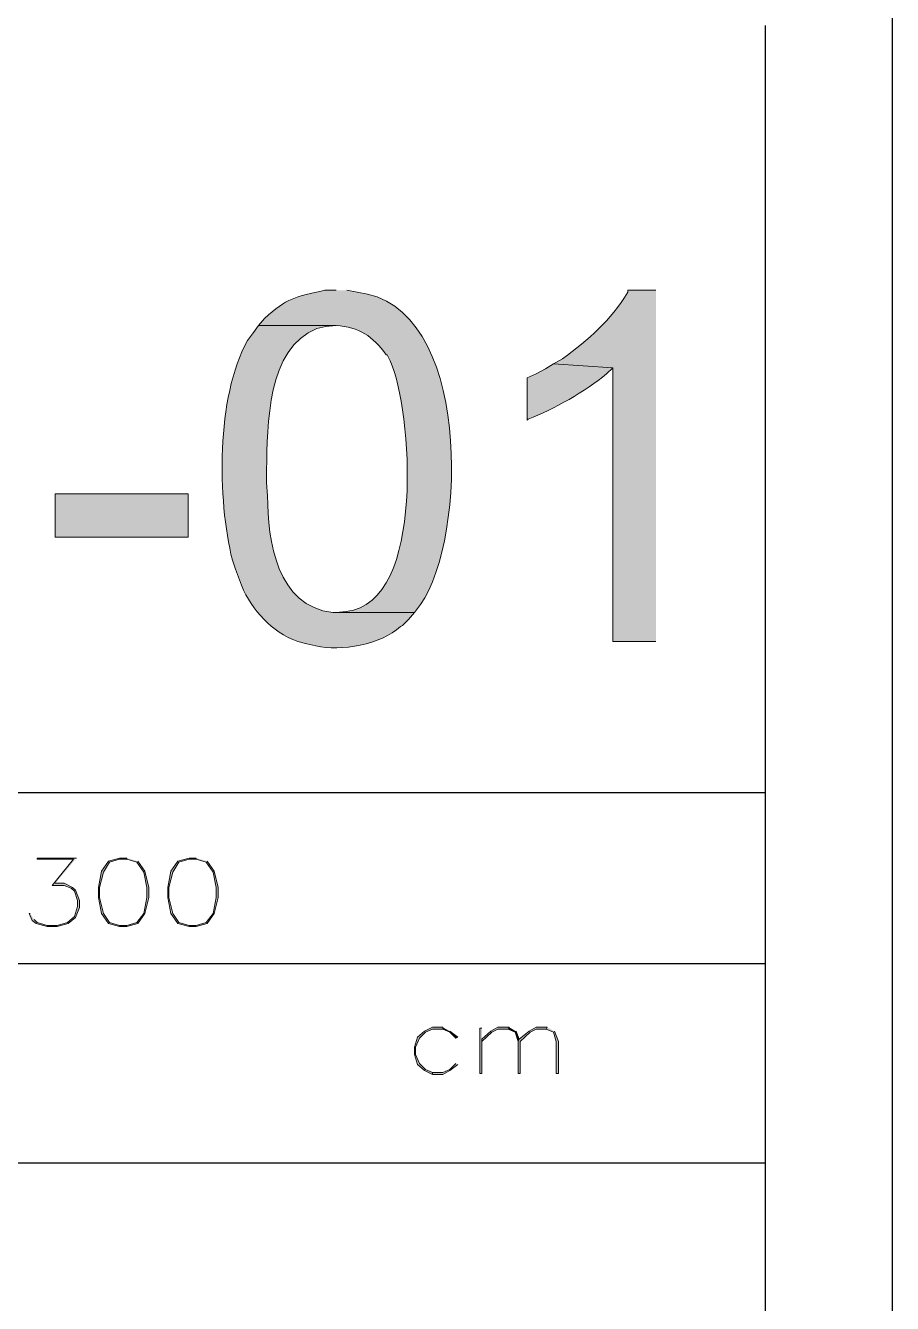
# Model space of a CAD drawing. Header units: inches. Extents: x 5 to 295, y 10 to 227.
# Drawn here: x 288.06 to 294.86, y 20.74 to 30.76 of the extents above; entities that cross this region are included whole.
import ezdxf

# ---------------------------------------------------------------- set-up
doc = ezdxf.new("R2010")
doc.units = ezdxf.units.IN
doc.header["$MEASUREMENT"] = 0
doc.layers.add('1- 1', color=1, linetype='Continuous')
doc.layers.add('1- 3', color=3, linetype='Continuous')

msp = doc.modelspace()

# ---------------------------------------------------------------- hatches: boundary and pattern name
at = {"layer": '1- 3'}
h = msp.add_hatch(color=256, dxfattribs=at)
edge = h.paths.add_edge_path()
edge.add_spline(control_points=[(290.495, 28.686), (290.495, 28.686), (290.408, 28.686), (290.408, 28.686), (290.179, 28.639), (290.106, 28.624), (289.934, 28.464), (289.934, 28.464), (289.886, 28.409), (289.886, 28.409), (289.886, 28.409), (290.495, 28.409), (290.495, 28.409), (290.677, 28.399), (290.783, 28.325), (290.889, 28.18), (290.889, 28.18), (290.897, 28.18), (290.897, 28.18), (290.897, 28.18), (290.921, 28.133), (290.921, 28.133), (291.09, 27.753), (291.206, 26.231), (290.574, 26.166), (290.574, 26.166), (290.495, 26.158), (290.495, 26.158), (290.495, 26.158), (291.111, 26.158), (291.111, 26.158), (291.111, 26.158), (291.158, 26.221), (291.158, 26.221), (291.525, 26.741), (291.564, 28.58), (290.66, 28.67), (290.66, 28.67), (290.581, 28.686), (290.581, 28.686)], knot_values=[0, 0, 0, 0, 0.035278, 0.035278, 0.035278, 0.070556, 0.070556, 0.070556, 0.105833, 0.105833, 0.105833, 0.141111, 0.141111, 0.141111, 0.176389, 0.176389, 0.176389, 0.211667, 0.211667, 0.211667, 0.246944, 0.246944, 0.246944, 0.282222, 0.282222, 0.282222, 0.3175, 0.3175, 0.3175, 0.352778, 0.352778, 0.352778, 0.388056, 0.388056, 0.388056, 0.423333, 0.423333, 0.423333, 0.458611, 0.458611, 0.458611, 0.458611], degree=3, periodic=0)
edge.add_line((290.581, 28.686), (290.495, 28.686))
h = msp.add_hatch(color=256, dxfattribs=at)
edge = h.paths.add_edge_path()
edge.add_spline(control_points=[(293.006, 28.686), (293.006, 28.686), (292.785, 28.686), (292.785, 28.686), (292.785, 28.686), (292.785, 28.67), (292.785, 28.67), (292.647, 28.446), (292.483, 28.301), (292.272, 28.148), (292.272, 28.148), (292.201, 28.109), (292.201, 28.109), (292.201, 28.109), (292.667, 28.077), (292.667, 28.077), (292.667, 28.077), (292.667, 25.929), (292.667, 25.929), (292.667, 25.929), (293.006, 25.929), (293.006, 25.929)], knot_values=[0, 0, 0, 0, 0.035278, 0.035278, 0.035278, 0.070556, 0.070556, 0.070556, 0.105833, 0.105833, 0.105833, 0.141111, 0.141111, 0.141111, 0.176389, 0.176389, 0.176389, 0.211667, 0.211667, 0.211667, 0.246944, 0.246944, 0.246944, 0.246944], degree=3, periodic=0)
edge.add_line((293.006, 25.929), (293.006, 28.686))
h = msp.add_hatch(color=256, dxfattribs=at)
edge = h.paths.add_edge_path()
edge.add_spline(control_points=[(287.532, 28.409), (287.532, 28.409), (286.671, 28.409), (286.671, 28.409), (286.671, 28.409), (286.735, 28.409), (286.735, 28.409), (287.68, 28.363), (287.858, 26.987), (287.28, 26.426), (287.28, 26.426), (286.671, 26.426), (286.671, 26.426), (286.671, 26.426), (286.695, 26.419), (286.695, 26.419), (286.695, 26.419), (286.766, 26.395), (286.766, 26.395), (286.766, 26.395), (286.829, 26.371), (286.829, 26.371), (286.829, 26.371), (286.901, 26.34), (286.901, 26.34), (286.901, 26.34), (286.972, 26.308), (286.972, 26.308), (286.972, 26.308), (287.035, 26.268), (287.035, 26.268), (287.035, 26.268), (286.964, 26.237), (286.964, 26.237), (286.964, 26.237), (286.893, 26.221), (286.893, 26.221), (286.893, 26.221), (286.822, 26.205), (286.822, 26.205), (286.822, 26.205), (286.743, 26.197), (286.743, 26.197), (286.743, 26.197), (286.671, 26.189), (286.671, 26.189), (286.671, 26.189), (285.803, 26.189), (285.803, 26.189), (285.803, 26.189), (285.858, 26.142), (285.858, 26.142), (286.282, 25.826), (286.878, 25.795), (287.335, 26.055), (287.335, 26.055), (287.841, 26.055), (287.841, 26.055), (287.841, 26.055), (287.769, 26.095), (287.769, 26.095), (287.769, 26.095), (287.706, 26.134), (287.706, 26.134), (287.706, 26.134), (287.635, 26.174), (287.635, 26.174), (287.635, 26.174), (287.564, 26.221), (287.564, 26.221), (287.564, 26.221), (287.596, 26.253), (287.596, 26.253), (288.093, 26.753), (288.104, 27.786), (287.635, 28.306), (287.635, 28.306), (287.588, 28.362), (287.588, 28.362)], knot_values=[0, 0, 0, 0, 0.035278, 0.035278, 0.035278, 0.070556, 0.070556, 0.070556, 0.105833, 0.105833, 0.105833, 0.141111, 0.141111, 0.141111, 0.176389, 0.176389, 0.176389, 0.211667, 0.211667, 0.211667, 0.246944, 0.246944, 0.246944, 0.282222, 0.282222, 0.282222, 0.3175, 0.3175, 0.3175, 0.352778, 0.352778, 0.352778, 0.388056, 0.388056, 0.388056, 0.423333, 0.423333, 0.423333, 0.458611, 0.458611, 0.458611, 0.493889, 0.493889, 0.493889, 0.529167, 0.529167, 0.529167, 0.564444, 0.564444, 0.564444, 0.599722, 0.599722, 0.599722, 0.635, 0.635, 0.635, 0.670278, 0.670278, 0.670278, 0.705556, 0.705556, 0.705556, 0.740833, 0.740833, 0.740833, 0.776111, 0.776111, 0.776111, 0.811389, 0.811389, 0.811389, 0.846667, 0.846667, 0.846667, 0.881944, 0.881944, 0.881944, 0.917222, 0.917222, 0.917222, 0.917222], degree=3, periodic=0)
edge.add_line((287.588, 28.362), (287.532, 28.409))
h = msp.add_hatch(color=256, dxfattribs=at)
edge = h.paths.add_edge_path()
edge.add_spline(control_points=[(289.886, 28.409), (289.886, 28.409), (289.847, 28.354), (289.847, 28.354), (289.847, 28.354), (289.799, 28.291), (289.799, 28.291), (289.553, 27.843), (289.563, 27.05), (289.681, 26.569), (289.681, 26.569), (289.705, 26.498), (289.705, 26.498), (289.705, 26.498), (289.752, 26.371), (289.752, 26.371), (289.84, 26.169), (289.985, 26.009), (290.194, 25.929), (290.194, 25.929), (290.265, 25.913), (290.265, 25.913), (290.265, 25.913), (290.337, 25.897), (290.337, 25.897), (290.533, 25.85), (290.848, 25.906), (291, 26.047), (291, 26.047), (291.016, 26.055), (291.016, 26.055), (291.016, 26.055), (291.063, 26.103), (291.063, 26.103), (291.063, 26.103), (291.111, 26.158), (291.111, 26.158), (291.111, 26.158), (290.471, 26.158), (290.471, 26.158), (290.03, 26.203), (289.96, 26.723), (289.957, 27.074), (289.957, 27.074), (289.95, 27.177), (289.95, 27.177), (289.95, 27.177), (289.95, 27.28), (289.95, 27.28), (289.956, 27.623), (289.953, 28.235), (290.344, 28.385), (290.344, 28.385), (290.416, 28.401), (290.416, 28.401), (290.416, 28.401), (290.495, 28.409), (290.495, 28.409)], knot_values=[0, 0, 0, 0, 0.035278, 0.035278, 0.035278, 0.070556, 0.070556, 0.070556, 0.105833, 0.105833, 0.105833, 0.141111, 0.141111, 0.141111, 0.176389, 0.176389, 0.176389, 0.211667, 0.211667, 0.211667, 0.246944, 0.246944, 0.246944, 0.282222, 0.282222, 0.282222, 0.3175, 0.3175, 0.3175, 0.352778, 0.352778, 0.352778, 0.388056, 0.388056, 0.388056, 0.423333, 0.423333, 0.423333, 0.458611, 0.458611, 0.458611, 0.493889, 0.493889, 0.493889, 0.529167, 0.529167, 0.529167, 0.564444, 0.564444, 0.564444, 0.599722, 0.599722, 0.599722, 0.635, 0.635, 0.635, 0.670278, 0.670278, 0.670278, 0.670278], degree=3, periodic=0)
edge.add_line((290.495, 28.409), (289.886, 28.409))
h = msp.add_hatch(color=256, dxfattribs=at)
edge = h.paths.add_edge_path()
edge.add_spline(control_points=[(292.201, 28.109), (292.201, 28.109), (292.138, 28.069), (292.138, 28.069), (292.138, 28.069), (292.066, 28.03), (292.066, 28.03), (292.066, 28.03), (291.995, 27.998), (291.995, 27.998), (291.995, 27.998), (291.995, 27.667), (291.995, 27.667), (291.995, 27.667), (292.003, 27.674), (292.003, 27.674), (292.203, 27.75), (292.453, 27.895), (292.619, 28.03), (292.619, 28.03), (292.667, 28.077), (292.667, 28.077)], knot_values=[0, 0, 0, 0, 0.035278, 0.035278, 0.035278, 0.070556, 0.070556, 0.070556, 0.105833, 0.105833, 0.105833, 0.141111, 0.141111, 0.141111, 0.176389, 0.176389, 0.176389, 0.211667, 0.211667, 0.211667, 0.246944, 0.246944, 0.246944, 0.246944], degree=3, periodic=0)
edge.add_line((292.667, 28.077), (292.201, 28.109))
h = msp.add_hatch(color=256, dxfattribs=at)
h.dxf.hatch_style = 2
h.paths.add_polyline_path([(289.333, 26.75), (289.333, 27.09), (288.291, 27.09), (288.291, 26.75)])
for points in [[(288.457, 24.231), (288.149, 24.231), (288.149, 24.223), (288.433, 24.223), (288.267, 24.017), (288.362, 24.017), (288.417, 23.994), (288.441, 23.97), (288.465, 23.899), (288.465, 23.851), (288.441, 23.772), (288.386, 23.725), (288.307, 23.701), (288.228, 23.701), (288.228, 23.693), (288.307, 23.693), (288.393, 23.717), (288.449, 23.765), (288.48, 23.844), (288.48, 23.899), (288.449, 23.978), (288.425, 24.001), (288.362, 24.033), (288.291, 24.033)], [(288.852, 24.231), (288.796, 24.231), (288.709, 24.207), (288.654, 24.128), (288.63, 24.001), (288.63, 23.922), (288.654, 23.796), (288.709, 23.717), (288.796, 23.693), (288.796, 23.701), (288.717, 23.725), (288.67, 23.796), (288.638, 23.922), (288.638, 24.001), (288.67, 24.12), (288.717, 24.199), (288.796, 24.223), (288.852, 24.223)], [(288.852, 24.231), (288.852, 24.223), (288.931, 24.199), (288.986, 24.12), (289.01, 24.001), (289.01, 23.922), (288.986, 23.796), (288.931, 23.725), (288.852, 23.701), (288.796, 23.701), (288.796, 23.693), (288.852, 23.693), (288.938, 23.717), (288.994, 23.796), (289.025, 23.922), (289.025, 24.001), (288.994, 24.128), (288.938, 24.207)], [(289.397, 24.231), (289.341, 24.231), (289.254, 24.207), (289.199, 24.128), (289.175, 24.001), (289.175, 23.922), (289.199, 23.796), (289.254, 23.717), (289.341, 23.693), (289.341, 23.701), (289.262, 23.725), (289.215, 23.796), (289.183, 23.922), (289.183, 24.001), (289.215, 24.12), (289.262, 24.199), (289.341, 24.223), (289.397, 24.223)], [(289.397, 24.231), (289.397, 24.223), (289.476, 24.199), (289.531, 24.12), (289.555, 24.001), (289.555, 23.922), (289.531, 23.796), (289.476, 23.725), (289.397, 23.701), (289.341, 23.701), (289.341, 23.693), (289.397, 23.693), (289.483, 23.717), (289.539, 23.796), (289.57, 23.922), (289.57, 24.001), (289.539, 24.128), (289.483, 24.207)], [(288.093, 23.796), (288.085, 23.796), (288.109, 23.741), (288.141, 23.717), (288.228, 23.693), (288.228, 23.701), (288.149, 23.725), (288.125, 23.749)], [(291.332, 22.904), (291.253, 22.904), (291.19, 22.872), (291.134, 22.825), (291.111, 22.746), (291.111, 22.69), (291.134, 22.611), (291.19, 22.564), (291.253, 22.532), (291.253, 22.548), (291.198, 22.572), (291.15, 22.619), (291.119, 22.69), (291.119, 22.746), (291.15, 22.817), (291.198, 22.864), (291.253, 22.888), (291.332, 22.888)], [(291.332, 22.904), (291.332, 22.888), (291.387, 22.864), (291.435, 22.817), (291.45, 22.825), (291.387, 22.872)], [(291.64, 22.896), (291.624, 22.896), (291.624, 22.54), (291.64, 22.54), (291.64, 22.809)], [(291.853, 22.904), (291.766, 22.904), (291.711, 22.872), (291.64, 22.809), (291.64, 22.793), (291.719, 22.864), (291.766, 22.888), (291.845, 22.888)], [(291.853, 22.904), (291.845, 22.888), (291.901, 22.864), (291.924, 22.793), (291.932, 22.809), (291.908, 22.872)], [(292.153, 22.904), (292.066, 22.904), (292.011, 22.872), (291.932, 22.809), (291.924, 22.793), (291.924, 22.54), (291.94, 22.54), (291.94, 22.793), (292.019, 22.864), (292.066, 22.888), (292.145, 22.888)], [(292.153, 22.904), (292.145, 22.888), (292.201, 22.864), (292.224, 22.793), (292.224, 22.54), (292.24, 22.54), (292.24, 22.793), (292.209, 22.872)], [(291.435, 22.619), (291.387, 22.572), (291.332, 22.548), (291.253, 22.548), (291.253, 22.532), (291.332, 22.532), (291.387, 22.564), (291.45, 22.611)]]:
    msp.add_hatch(color=256, dxfattribs=at).paths.add_polyline_path(points)

# ---------------------------------------------------------------- linework, layer by layer
at = {"layer": '1- 1', "lineweight": 25}
msp.add_lwpolyline([(4.72, 226.632), (4.72, 11.529), (294.863, 11.529), (294.863, 226.632), (4.72, 226.632)], dxfattribs=at)
at = {"layer": '1- 3', "lineweight": 0}
for points in [[(289.333, 26.75), (289.333, 27.09), (288.291, 27.09), (288.291, 26.75), (289.333, 26.75)], [(288.457, 24.231), (288.149, 24.231), (288.149, 24.223), (288.433, 24.223), (288.267, 24.017), (288.362, 24.017), (288.417, 23.994), (288.441, 23.97), (288.465, 23.899), (288.465, 23.851), (288.441, 23.772), (288.386, 23.725), (288.307, 23.701), (288.228, 23.701), (288.228, 23.693), (288.307, 23.693), (288.393, 23.717), (288.449, 23.765), (288.48, 23.844), (288.48, 23.899), (288.449, 23.978), (288.425, 24.001), (288.362, 24.033), (288.291, 24.033)], [(288.852, 24.231), (288.796, 24.231), (288.709, 24.207), (288.654, 24.128), (288.63, 24.001), (288.63, 23.922), (288.654, 23.796), (288.709, 23.717), (288.796, 23.693), (288.796, 23.701), (288.717, 23.725), (288.67, 23.796), (288.638, 23.922), (288.638, 24.001), (288.67, 24.12), (288.717, 24.199), (288.796, 24.223), (288.852, 24.223)], [(288.852, 24.231), (288.852, 24.223), (288.931, 24.199), (288.986, 24.12), (289.01, 24.001), (289.01, 23.922), (288.986, 23.796), (288.931, 23.725), (288.852, 23.701), (288.796, 23.701), (288.796, 23.693), (288.852, 23.693), (288.938, 23.717), (288.994, 23.796), (289.025, 23.922), (289.025, 24.001), (288.994, 24.128), (288.938, 24.207)], [(289.397, 24.231), (289.341, 24.231), (289.254, 24.207), (289.199, 24.128), (289.175, 24.001), (289.175, 23.922), (289.199, 23.796), (289.254, 23.717), (289.341, 23.693), (289.341, 23.701), (289.262, 23.725), (289.215, 23.796), (289.183, 23.922), (289.183, 24.001), (289.215, 24.12), (289.262, 24.199), (289.341, 24.223), (289.397, 24.223)], [(289.397, 24.231), (289.397, 24.223), (289.476, 24.199), (289.531, 24.12), (289.555, 24.001), (289.555, 23.922), (289.531, 23.796), (289.476, 23.725), (289.397, 23.701), (289.341, 23.701), (289.341, 23.693), (289.397, 23.693), (289.483, 23.717), (289.539, 23.796), (289.57, 23.922), (289.57, 24.001), (289.539, 24.128), (289.483, 24.207)], [(288.093, 23.796), (288.085, 23.796), (288.109, 23.741), (288.141, 23.717), (288.228, 23.693), (288.228, 23.701), (288.149, 23.725), (288.125, 23.749)], [(291.332, 22.904), (291.253, 22.904), (291.19, 22.872), (291.134, 22.825), (291.111, 22.746), (291.111, 22.69), (291.134, 22.611), (291.19, 22.564), (291.253, 22.532), (291.253, 22.548), (291.198, 22.572), (291.15, 22.619), (291.119, 22.69), (291.119, 22.746), (291.15, 22.817), (291.198, 22.864), (291.253, 22.888), (291.332, 22.888)], [(291.332, 22.904), (291.332, 22.888), (291.387, 22.864), (291.435, 22.817), (291.45, 22.825), (291.387, 22.872)], [(291.64, 22.896), (291.624, 22.896), (291.624, 22.54), (291.64, 22.54), (291.64, 22.809)], [(291.853, 22.904), (291.766, 22.904), (291.711, 22.872), (291.64, 22.809), (291.64, 22.793), (291.719, 22.864), (291.766, 22.888), (291.845, 22.888)], [(291.853, 22.904), (291.845, 22.888), (291.901, 22.864), (291.924, 22.793), (291.932, 22.809), (291.908, 22.872)], [(292.153, 22.904), (292.066, 22.904), (292.011, 22.872), (291.932, 22.809), (291.924, 22.793), (291.924, 22.54), (291.94, 22.54), (291.94, 22.793), (292.019, 22.864), (292.066, 22.888), (292.145, 22.888)], [(292.153, 22.904), (292.145, 22.888), (292.201, 22.864), (292.224, 22.793), (292.224, 22.54), (292.24, 22.54), (292.24, 22.793), (292.209, 22.872)], [(291.435, 22.619), (291.387, 22.572), (291.332, 22.548), (291.253, 22.548), (291.253, 22.532), (291.332, 22.532), (291.387, 22.564), (291.45, 22.611)]]:
    msp.add_lwpolyline(points, dxfattribs=at)
at = {"layer": '1- 3', "lineweight": 25}
for points in [[(293.867, 24.744), (279.136, 24.744)], [(293.867, 23.401), (279.136, 23.401)], [(293.867, 21.837), (279.136, 21.837)]]:
    msp.add_lwpolyline(points, dxfattribs=at)
msp.add_open_spline([(251.34, 30.763), (251.34, 30.763), (251.34, 13.069), (251.34, 13.069), (251.34, 13.069), (251.355, 12.943), (251.355, 12.943), (251.408, 12.736), (251.551, 12.593), (251.758, 12.54), (251.758, 12.54), (251.885, 12.524), (251.885, 12.524), (251.885, 12.524), (293.322, 12.524), (293.322, 12.524), (293.578, 12.529), (293.791, 12.692), (293.852, 12.943), (293.852, 12.943), (293.867, 13.069), (293.867, 13.069), (293.867, 13.069), (293.867, 30.763), (293.867, 30.763)], degree=3, knots=[0, 0, 0, 0, 1, 1, 1, 2, 2, 2, 3, 3, 3, 4, 4, 4, 5, 5, 5, 6, 6, 6, 7, 7, 7, 8, 8, 8, 8], dxfattribs=at)
at = {"layer": '1- 3', "lineweight": 0}
for points, knots in [([(290.495, 28.686), (290.495, 28.686), (290.408, 28.686), (290.408, 28.686), (290.179, 28.639), (290.106, 28.624), (289.934, 28.464), (289.934, 28.464), (289.886, 28.409), (289.886, 28.409), (289.886, 28.409), (290.495, 28.409), (290.495, 28.409), (290.677, 28.399), (290.783, 28.325), (290.889, 28.18), (290.889, 28.18), (290.897, 28.18), (290.897, 28.18), (290.897, 28.18), (290.921, 28.133), (290.921, 28.133), (291.09, 27.753), (291.206, 26.231), (290.574, 26.166), (290.574, 26.166), (290.495, 26.158), (290.495, 26.158), (290.495, 26.158), (291.111, 26.158), (291.111, 26.158), (291.111, 26.158), (291.158, 26.221), (291.158, 26.221), (291.525, 26.741), (291.564, 28.58), (290.66, 28.67), (290.66, 28.67), (290.581, 28.686), (290.581, 28.686)], [0, 0, 0, 0, 1, 1, 1, 2, 2, 2, 3, 3, 3, 4, 4, 4, 5, 5, 5, 6, 6, 6, 7, 7, 7, 8, 8, 8, 9, 9, 9, 10, 10, 10, 11, 11, 11, 12, 12, 12, 13, 13, 13, 13]), ([(293.006, 28.686), (293.006, 28.686), (292.785, 28.686), (292.785, 28.686), (292.785, 28.686), (292.785, 28.67), (292.785, 28.67), (292.647, 28.446), (292.483, 28.301), (292.272, 28.148), (292.272, 28.148), (292.201, 28.109), (292.201, 28.109), (292.201, 28.109), (292.667, 28.077), (292.667, 28.077), (292.667, 28.077), (292.667, 25.929), (292.667, 25.929), (292.667, 25.929), (293.006, 25.929), (293.006, 25.929)], [0, 0, 0, 0, 1, 1, 1, 2, 2, 2, 3, 3, 3, 4, 4, 4, 5, 5, 5, 6, 6, 6, 7, 7, 7, 7]), ([(287.532, 28.409), (287.532, 28.409), (286.671, 28.409), (286.671, 28.409), (286.671, 28.409), (286.735, 28.409), (286.735, 28.409), (287.68, 28.363), (287.858, 26.987), (287.28, 26.426), (287.28, 26.426), (286.671, 26.426), (286.671, 26.426), (286.671, 26.426), (286.695, 26.419), (286.695, 26.419), (286.695, 26.419), (286.766, 26.395), (286.766, 26.395), (286.766, 26.395), (286.829, 26.371), (286.829, 26.371), (286.829, 26.371), (286.901, 26.34), (286.901, 26.34), (286.901, 26.34), (286.972, 26.308), (286.972, 26.308), (286.972, 26.308), (287.035, 26.268), (287.035, 26.268), (287.035, 26.268), (286.964, 26.237), (286.964, 26.237), (286.964, 26.237), (286.893, 26.221), (286.893, 26.221), (286.893, 26.221), (286.822, 26.205), (286.822, 26.205), (286.822, 26.205), (286.743, 26.197), (286.743, 26.197), (286.743, 26.197), (286.671, 26.189), (286.671, 26.189), (286.671, 26.189), (285.803, 26.189), (285.803, 26.189), (285.803, 26.189), (285.858, 26.142), (285.858, 26.142), (286.282, 25.826), (286.878, 25.795), (287.335, 26.055), (287.335, 26.055), (287.841, 26.055), (287.841, 26.055), (287.841, 26.055), (287.769, 26.095), (287.769, 26.095), (287.769, 26.095), (287.706, 26.134), (287.706, 26.134), (287.706, 26.134), (287.635, 26.174), (287.635, 26.174), (287.635, 26.174), (287.564, 26.221), (287.564, 26.221), (287.564, 26.221), (287.596, 26.253), (287.596, 26.253), (288.093, 26.753), (288.104, 27.786), (287.635, 28.306), (287.635, 28.306), (287.588, 28.362), (287.588, 28.362)], [0, 0, 0, 0, 1, 1, 1, 2, 2, 2, 3, 3, 3, 4, 4, 4, 5, 5, 5, 6, 6, 6, 7, 7, 7, 8, 8, 8, 9, 9, 9, 10, 10, 10, 11, 11, 11, 12, 12, 12, 13, 13, 13, 14, 14, 14, 15, 15, 15, 16, 16, 16, 17, 17, 17, 18, 18, 18, 19, 19, 19, 20, 20, 20, 21, 21, 21, 22, 22, 22, 23, 23, 23, 24, 24, 24, 25, 25, 25, 26, 26, 26, 26]), ([(289.886, 28.409), (289.886, 28.409), (289.847, 28.354), (289.847, 28.354), (289.847, 28.354), (289.799, 28.291), (289.799, 28.291), (289.553, 27.843), (289.563, 27.05), (289.681, 26.569), (289.681, 26.569), (289.705, 26.498), (289.705, 26.498), (289.705, 26.498), (289.752, 26.371), (289.752, 26.371), (289.84, 26.169), (289.985, 26.009), (290.194, 25.929), (290.194, 25.929), (290.265, 25.913), (290.265, 25.913), (290.265, 25.913), (290.337, 25.897), (290.337, 25.897), (290.533, 25.85), (290.848, 25.906), (291, 26.047), (291, 26.047), (291.016, 26.055), (291.016, 26.055), (291.016, 26.055), (291.063, 26.103), (291.063, 26.103), (291.063, 26.103), (291.111, 26.158), (291.111, 26.158), (291.111, 26.158), (290.471, 26.158), (290.471, 26.158), (290.03, 26.203), (289.96, 26.723), (289.957, 27.074), (289.957, 27.074), (289.95, 27.177), (289.95, 27.177), (289.95, 27.177), (289.95, 27.28), (289.95, 27.28), (289.956, 27.623), (289.953, 28.235), (290.344, 28.385), (290.344, 28.385), (290.416, 28.401), (290.416, 28.401), (290.416, 28.401), (290.495, 28.409), (290.495, 28.409)], [0, 0, 0, 0, 1, 1, 1, 2, 2, 2, 3, 3, 3, 4, 4, 4, 5, 5, 5, 6, 6, 6, 7, 7, 7, 8, 8, 8, 9, 9, 9, 10, 10, 10, 11, 11, 11, 12, 12, 12, 13, 13, 13, 14, 14, 14, 15, 15, 15, 16, 16, 16, 17, 17, 17, 18, 18, 18, 19, 19, 19, 19]), ([(292.201, 28.109), (292.201, 28.109), (292.138, 28.069), (292.138, 28.069), (292.138, 28.069), (292.066, 28.03), (292.066, 28.03), (292.066, 28.03), (291.995, 27.998), (291.995, 27.998), (291.995, 27.998), (291.995, 27.667), (291.995, 27.667), (291.995, 27.667), (292.003, 27.674), (292.003, 27.674), (292.203, 27.75), (292.453, 27.895), (292.619, 28.03), (292.619, 28.03), (292.667, 28.077), (292.667, 28.077)], [0, 0, 0, 0, 1, 1, 1, 2, 2, 2, 3, 3, 3, 4, 4, 4, 5, 5, 5, 6, 6, 6, 7, 7, 7, 7])]:
    msp.add_open_spline(points, degree=3, knots=knots, dxfattribs=at)

doc.saveas('drawing.dxf')
